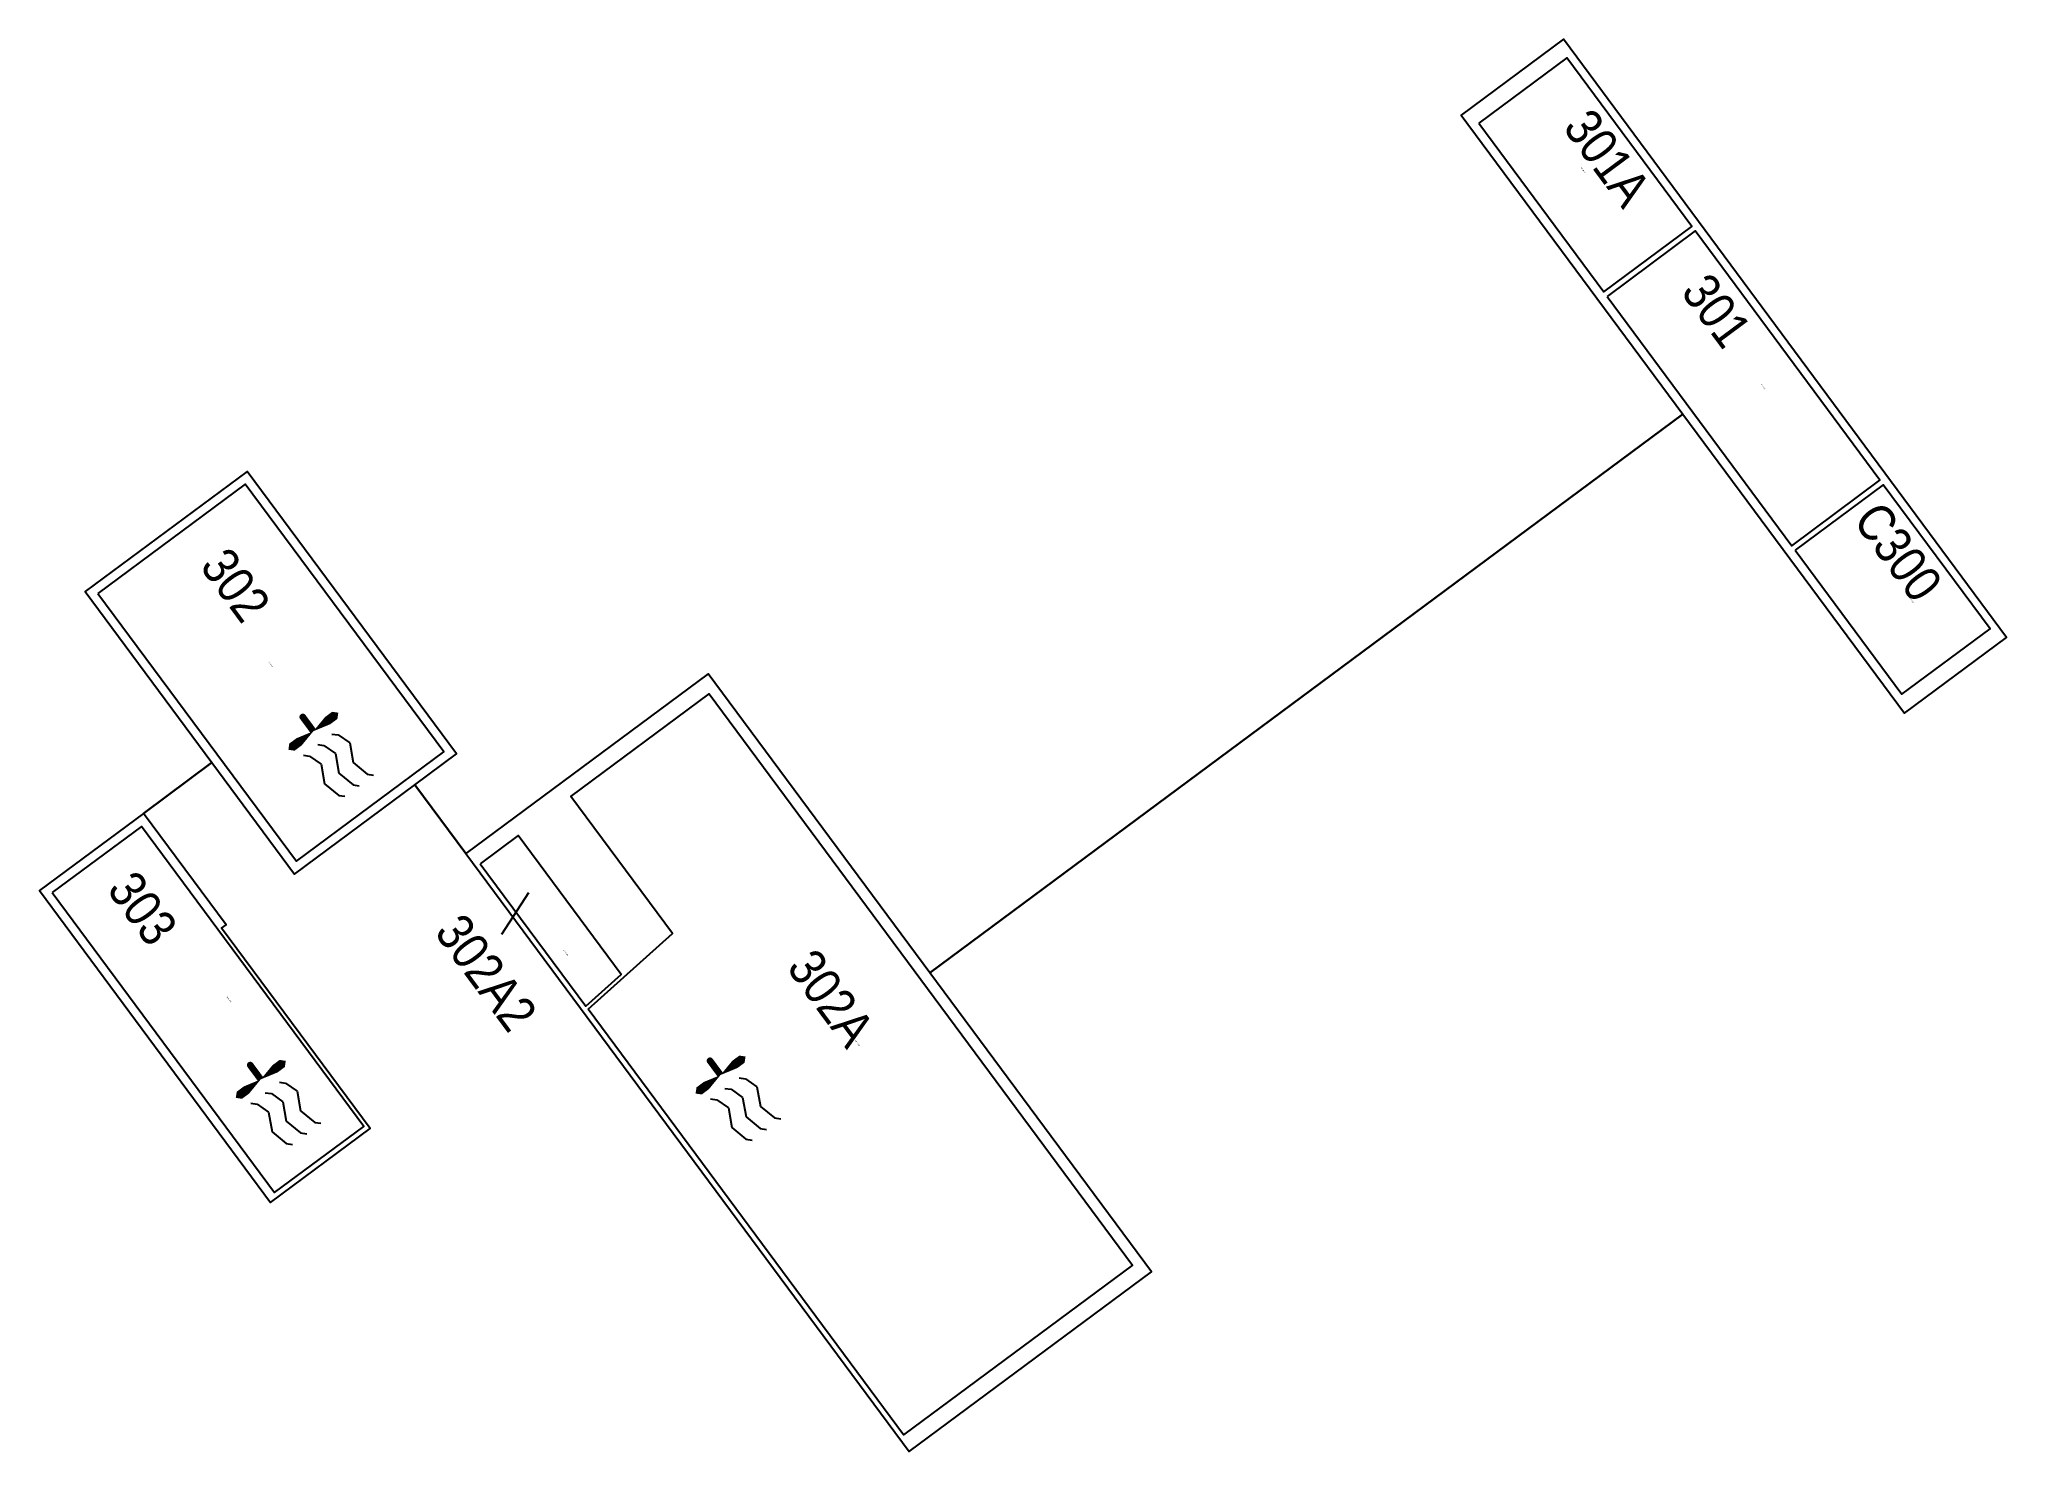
# Model space of a CAD drawing. Header units: inches. Extents: x 69218137 to 69220263, y 27671504 to 27673029.
import ezdxf
from ezdxf.enums import TextEntityAlignment as Align

# ---------------------------------------------------------------- set-up
doc = ezdxf.new("R2010")
doc.units = ezdxf.units.IN
doc.header["$LTSCALE"] = 25
doc.header["$MEASUREMENT"] = 0
doc.layers.get('0').update_dxf_attribs({"linetype": 'CONTINUOUS'})
for name, color, linetype in [('A-IDEN-ICON', 4, 'CONTINUOUS'), ('A-IDEN-SNUM', 4, 'CONTINUOUS'), ('A-IDEN-VNUM', 4, 'CONTINUOUS'), ('AREA-ASSIGN', 7, 'CONTINUOUS'), ('AREA-GROSS', 1, 'CONTINUOUS')]:
    doc.layers.add(name, color=color, linetype=linetype)
doc.layers.get('0').off()
doc.styles.add('CP_ROOMSNUMBER', font='arial.ttf', dxfattribs={"height": 1})
doc.styles.add('CP_ROOMVNUMBER', font='arial.ttf', dxfattribs={"width": 0.85, "height": 0.075})

# ---------------------------------------------------------------- blocks, each defined once
blk = doc.blocks.new('CPMECH')
for p, q in [((0.015, 0.035), (0.045, 0.045)), ((0.045, 0.045), (0.085, 0.025)), ((0.125, 0.035), (0.135, 0.045)), ((0.005, 0.025), (0.015, 0.035)), ((0.015, -0.005), (0.045, 0.005)), ((0.045, 0.005), (0.085, -0.015)), ((0.085, 0.025), (0.125, 0.035)), ((0.125, -0.005), (0.135, 0.005)), ((0.005, -0.015), (0.015, -0.005)), ((0.015, -0.045), (0.045, -0.035)), ((0.045, -0.035), (0.085, -0.055)), ((0.085, -0.015), (0.125, -0.005)), ((0.125, -0.045), (0.135, -0.035)), ((0.005, -0.055), (0.015, -0.045)), ((0.085, -0.055), (0.125, -0.045))]:
    blk.add_line(p, q)
for points in [[(-0.025, -0.005, 0, 0.02, 0), (-0.025, 0.035, 0.02, 0.02, 0), (-0.025, 0.055, 0.02, 0, 0), (-0.025, 0.065, 0, 0, 0)], [(-0.025, -0.005, 0, 0.02, 0), (-0.025, -0.045, 0.02, 0.02, 0), (-0.025, -0.065, 0.02, 0, 0), (-0.025, -0.075, 0, 0, 0)]]:
    blk.add_lwpolyline(points, format="xyseb")
at = {"const_width": 0.0075}
blk.add_lwpolyline([(-0.0682, -0.0069, 1), (-0.0618, -0.0031, 1)], format="xyb", close=True, dxfattribs=at)
at = {"const_width": 0.015}
blk.add_lwpolyline([(-0.025, -0.005), (-0.065, -0.005)], dxfattribs=at)

msp = doc.modelspace()

# ---------------------------------------------------------------- linework, layer by layer
at = {"layer": 'A-IDEN-VNUM'}
msp.add_line((69218636.9, 27672062.8), (69218666, 27672108.1), dxfattribs=at)
at = {"layer": 'AREA-ASSIGN'}
for points in [[(69219692.3, 27672939), (69219827.5, 27672756.6), (69219922.7, 27672827.2), (69219787.5, 27673009.5)], [(69219831.1, 27672751.8), (69220030.7, 27672482.5), (69220125.9, 27672553.1), (69219926.2, 27672822.4)], [(69218200.4, 27672430.9), (69218414.8, 27672141.7), (69218574.2, 27672260), (69218359.5, 27672548.8)], [(69220034.3, 27672477.7), (69220149.7, 27672322), (69220244.9, 27672392.6), (69220129.5, 27672548.2)], [(69218730.1, 27671981.8), (69218821.2, 27672063.7), (69218711.5, 27672211.7), (69218860.9, 27672322.5), (69219318.3, 27671705.5), (69219070.9, 27671522.1)], [(69218151, 27672108), (69218391.3, 27671783.8), (69218487.8, 27671855.3), (69218247.4, 27672179.4)], [(69218613.5, 27672139), (69218727.7, 27671985), (69218765.8, 27672019.3), (69218654.5, 27672169.4)]]:
    msp.add_lwpolyline(points, close=True, dxfattribs=at)
at = {"layer": 'AREA-GROSS'}
msp.add_lwpolyline([(69219099.2, 27672021.2), (69218859.8, 27672344.1), (69218598, 27672149.9), (69218542.9, 27672224.2), (69218587.9, 27672257.6), (69218361.5, 27672562.8), (69218186.4, 27672433), (69218323.4, 27672248.2), (69218249.5, 27672193.4), (69218137.1, 27672110), (69218386.9, 27671773.1), (69218494.6, 27671852.9), (69218334, 27672069.4), (69218338.8, 27672072.9), (69218249.5, 27672193.4), (69218323.4, 27672248.2), (69218412.7, 27672127.7), (69218542.9, 27672224.2), (69218598, 27672149.9), (69219076.8, 27671504.1), (69219338.7, 27671698.2), (69219099.2, 27672021.2), (69219912.9, 27672624.5), (69220152.4, 27672301.6), (69220262.8, 27672383.5), (69219784, 27673029.4), (69219673.5, 27672947.5), (69219912.9, 27672624.5), (69219099.2, 27672021.2)], close=True, dxfattribs=at)

# ---------------------------------------------------------------- block references
at = {"layer": 'A-IDEN-ICON', "xscale": 479.9999999997145, "yscale": 479.9999999997145, "zscale": 479.9999999997145, "rotation": 306.5524662621317}
for p in [(69218442.2, 27672273.9), (69218385.4, 27671897.9), (69218882.2, 27671902.6)]:
    msp.add_blockref('CPMECH', p, dxfattribs=at)

# ---------------------------------------------------------------- texts
at = {"layer": 'A-IDEN-SNUM', "style": 'CP_ROOMSNUMBER', "width": 0.85}
for s, rotation, p in [('06500301A0', 126.5574, (69219804.9, 27672888.4)), ('0650030100', 126.5574, (69219999.4, 27672654.5)), ('0650C30000', 126.5574, (69220159.8, 27672424)), ('0650030200', 126.5625, (69218386.8, 27672354.6)), ('06500302A2', 126.5625, (69218705.8, 27672042.8)), ('0650030300', 126.5625, (69218342.1, 27671992.2)), ('06500302A0', 126.5625, (69219020.9, 27671945.5))]:
    msp.add_text(s, height=1, rotation=rotation, dxfattribs=at).set_placement(p, align=Align.MIDDLE)
at = {"layer": 'A-IDEN-VNUM', "style": 'CP_ROOMVNUMBER', "width": 0.85}
for s, p in [('301A', (69219831.5, 27672901.3)), ('301', (69219949.5, 27672736.4)), ('C300', (69220145.7, 27672476)), ('302', (69218349.2, 27672440.1)), ('303', (69218248.8, 27672090.9)), ('302A2', (69218620, 27672021.4)), ('302A', (69218992.7, 27671993.9))]:
    msp.add_text(s, height=40, rotation=306.5525, dxfattribs=at).set_placement(p, align=Align.MIDDLE)

doc.saveas('drawing.dxf')
